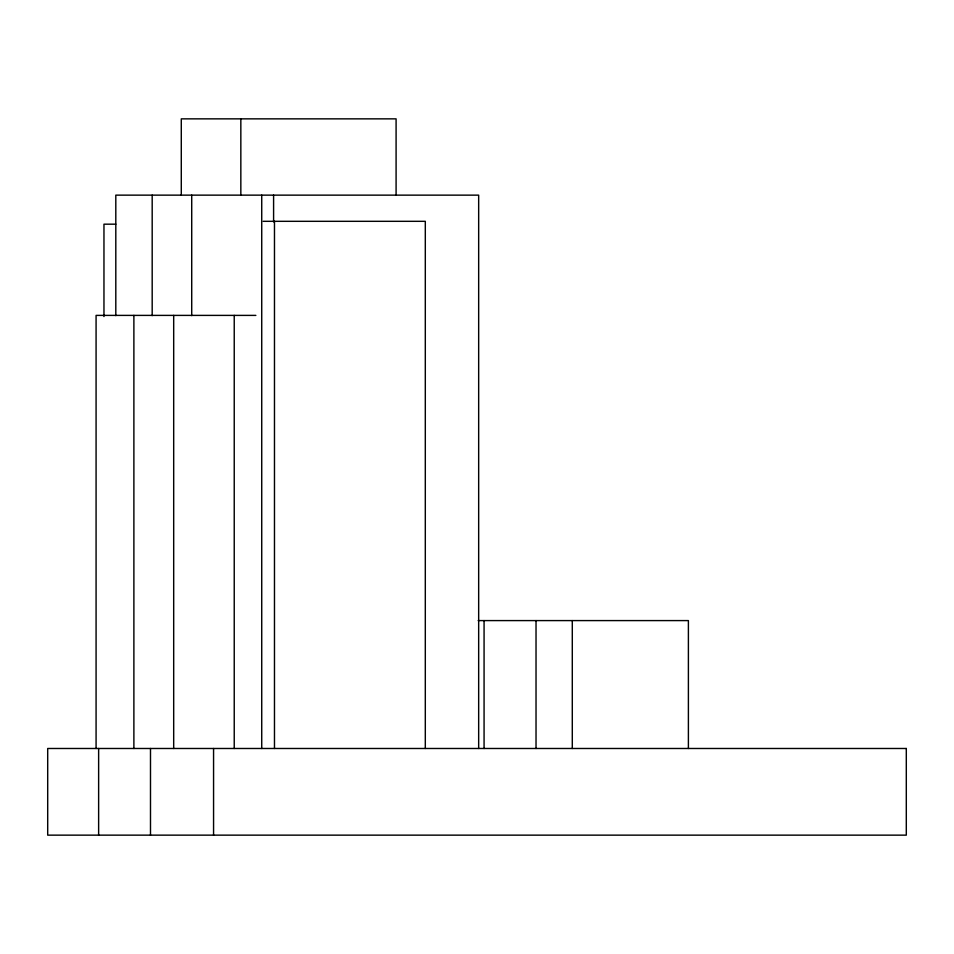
<?xml version="1.0" encoding="UTF-8"?>
<svg xmlns="http://www.w3.org/2000/svg" width="954" height="954" viewBox="0 0 954 954"><rect width="100%" height="100%" fill="white"/><g stroke="black" fill="none" stroke-linecap="round" stroke-linejoin="round"><path stroke-width="1.43" d="M263.209 221.316L425.305 221.316L425.305 748.485M115.816 224.178L103.962 224.178L103.962 316.525M255.863 315.392L96.08 315.392L96.08 748.485M478.192 620.589L688.394 620.589L688.394 748.485M572.293 620.589L572.293 748.485M536.029 620.589L536.029 748.485M484.072 620.589L484.072 748.485M478.669 748.485L478.669 195.141L115.804 195.141L115.804 315.631M396.089 195.141L396.089 118.856L181.284 118.856L181.284 195.141M274.478 221.316L274.478 748.485M273.595 195.141L273.595 221.912M261.73 195.141L261.73 748.485M240.837 118.856L240.837 195.141M234.231 315.392L234.231 748.485M213.565 748.485L213.565 835.144M191.718 195.141L191.718 315.631M173.688 315.392L173.688 748.485M152.187 195.141L152.187 315.631M150.493 748.485L150.493 835.144M133.882 315.392L133.882 748.485M98.632 748.485L98.632 835.144M906.3 748.485L47.7 748.485L47.7 835.144L906.3 835.144L906.3 748.485"/></g></svg>
